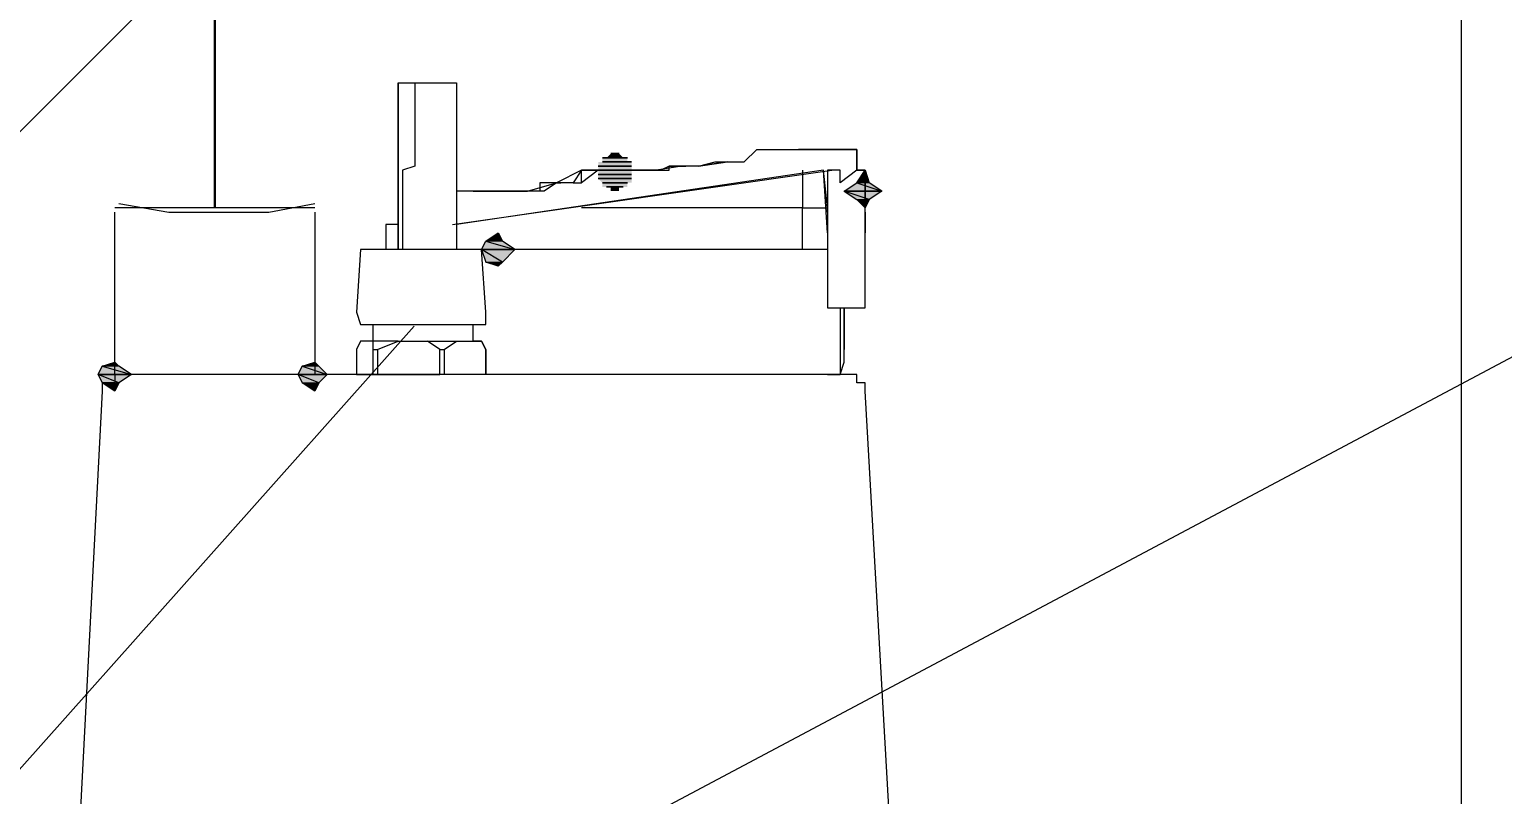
# Model space of a CAD drawing. Header units: millimetres. Extents: x -10178924 to 11692288, y -947381 to 58396.
# Drawn here: x -154228.3 to -153739.6, y -105156.6 to -104902.7 of the extents above; entities that cross this region are included whole.
import ezdxf
from ezdxf import colors
from ezdxf.entities.mleader import LeaderData, LeaderLine
from ezdxf.math import Vec2, Vec3

# ---------------------------------------------------------------- set-up
doc = ezdxf.new("R2010")
doc.units = ezdxf.units.MM
for name, color, linetype, lineweight in [('_0', 7, 'Continuous', 25), ('PDF _0', 7, 'Continuous', 9), ('К1н', 42, 'Continuous', 30)]:
    doc.layers.add(name, color=color, linetype=linetype, lineweight=lineweight)
doc.styles.add('ТЕКСТ', font='arial.ttf', dxfattribs={"height": 200})

# ---------------------------------------------------------------- blocks, each defined once
blk = doc.blocks.new('_None')

msp = doc.modelspace()

# ---------------------------------------------------------------- linework, layer by layer
at = {"layer": 'PDF _0', "lineweight": 0}
for points in [[(-154632.07, -106070.43), (-153753.27, -105191.63), (-153753.27, -104458.29), (-154632.07, -105337.09), (-154632.07, -106070.43)], [(-154106.01, -104920.39), (-154106.01, -104928.69), (-154106.01, -104934.22), (-154106.01, -104939.76), (-154106.01, -104948.05), (-154106.01, -104949.44), (-154106.01, -104956.35), (-154106.01, -104961.88), (-154106.01, -104970.18), (-154106.01, -104975.71), (-154106.01, -104920.39), (-154086.65, -104920.39), (-154086.65, -104975.71)], [(-154100.48, -104920.39), (-154100.48, -104925.92), (-154100.48, -104932.84), (-154100.48, -104935.61), (-154100.48, -104942.52), (-154100.48, -104948.05), (-154104.62, -104949.44), (-154104.62, -104956.35), (-154104.62, -104961.88), (-154104.62, -104970.18), (-154104.62, -104975.71)], [(-153996.75, -104946.67), (-153991.21, -104946.67), (-153987.06, -104942.52), (-153978.77, -104942.52), (-153973.23, -104942.52)], [(-153964.94, -104942.52), (-153963.55, -104942.52), (-153964.94, -104942.52), (-153963.55, -104942.52)], [(-153959.4, -104942.52), (-153963.55, -104942.52), (-153959.4, -104942.52)], [(-154029.94, -104945.29), (-154038.24, -104945.29), (-154029.94, -104945.29)], [(-154028.56, -104946.67), (-154038.24, -104946.67), (-154028.56, -104946.67)], [(-154031.32, -104945.29), (-154036.85, -104945.29), (-154031.32, -104945.29)], [(-154029.94, -104945.29), (-154036.85, -104945.29), (-154029.94, -104945.29)], [(-154032.71, -104943.9), (-154035.47, -104943.9), (-154032.71, -104943.9)], [(-154032.71, -104943.9), (-154035.47, -104943.9), (-154032.71, -104943.9)], [(-154088.03, -104967.42), (-153962.17, -104949.44)], [(-153971.85, -104975.71), (-153971.85, -104972.95), (-153971.85, -104970.18), (-153971.85, -104967.42), (-153971.85, -104963.27), (-153971.85, -104961.88), (-153967.7, -104961.88), (-153964.94, -104961.88), (-153963.55, -104961.88), (-153964.94, -104949.44), (-154086.65, -104967.42)], [(-154034.09, -104949.44), (-154038.24, -104949.44), (-154039.62, -104949.44), (-154045.15, -104953.59), (-154045.15, -104949.44), (-154038.24, -104949.44), (-154039.62, -104949.44), (-154045.15, -104949.44), (-154047.92, -104953.59), (-154045.15, -104953.59), (-154045.15, -104949.44), (-154053.45, -104953.59), (-154057.6, -104956.35), (-154058.98, -104956.35), (-154063.13, -104956.35), (-154065.9, -104956.35), (-154067.28, -104956.35), (-154071.43, -104956.35), (-154067.28, -104956.35)], [(-153971.85, -104949.44), (-153971.85, -104961.88), (-153973.23, -104961.88), (-153977.38, -104961.88), (-153978.77, -104961.88), (-153982.92, -104961.88), (-153985.68, -104961.88), (-153987.06, -104961.88), (-153991.21, -104961.88), (-153992.6, -104961.88), (-153996.75, -104961.88), (-153998.13, -104961.88), (-154000.9, -104961.88), (-154005.04, -104961.88), (-154006.43, -104961.88), (-154010.58, -104961.88), (-154011.96, -104961.88), (-154016.11, -104961.88), (-154018.88, -104961.88), (-154020.26, -104961.88), (-154024.41, -104961.88), (-154025.79, -104961.88), (-154032.71, -104961.88), (-154034.09, -104961.88), (-154038.24, -104961.88), (-154039.62, -104961.88), (-154045.15, -104961.88)], [(-154028.56, -104948.05), (-154039.62, -104948.05), (-154028.56, -104948.05)], [(-154028.56, -104949.44), (-154039.62, -104949.44), (-154028.56, -104949.44)], [(-154028.56, -104949.44), (-154039.62, -104949.44), (-154028.56, -104949.44)], [(-154028.56, -104950.82), (-154039.62, -104950.82), (-154028.56, -104950.82)], [(-154028.56, -104952.2), (-154039.62, -104952.2), (-154028.56, -104952.2)], [(-154028.56, -104952.2), (-154039.62, -104952.2), (-154028.56, -104952.2)], [(-154034.09, -104949.44), (-154029.94, -104949.44), (-154034.09, -104949.44)], [(-154011.96, -104948.05), (-154016.11, -104948.05), (-154018.88, -104949.44), (-154020.26, -104949.44), (-154018.88, -104949.44), (-154016.11, -104949.44), (-154016.11, -104948.05), (-154011.96, -104948.05), (-154010.58, -104948.05), (-154011.96, -104948.05), (-154020.26, -104949.44), (-154024.41, -104949.44), (-154025.79, -104949.44)], [(-154006.43, -104948.05), (-154010.58, -104948.05)], [(-153963.55, -104970.18), (-153964.94, -104949.44)], [(-153951.11, -104963.27), (-153951.11, -104961.88), (-153951.11, -104959.12), (-153951.11, -104956.35), (-153951.11, -104959.12), (-153951.11, -104949.44), (-153953.87, -104949.44), (-153959.4, -104953.59), (-153959.4, -104949.44), (-153963.55, -104949.44), (-153963.55, -104970.18), (-153963.55, -104995.08), (-153953.87, -104995.08), (-153951.11, -104995.08), (-153951.11, -104989.55), (-153951.11, -104982.63), (-153951.11, -104975.71), (-153951.11, -104970.18), (-153951.11, -104967.42), (-153951.11, -104963.27), (-153951.11, -104970.18)], [(-154078.35, -104956.35), (-154081.11, -104956.35), (-154086.65, -104956.35)], [(-154081.11, -104956.35), (-154071.43, -104956.35), (-154072.81, -104956.35), (-154071.43, -104956.35), (-154063.13, -104956.35), (-154065.9, -104956.35)], [(-154063.13, -104956.35), (-154053.45, -104953.59), (-154057.6, -104953.59), (-154058.98, -104953.59), (-154058.98, -104956.35)], [(-154047.92, -104953.59), (-154052.07, -104953.59), (-154053.45, -104953.59), (-154052.07, -104953.59)], [(-154029.94, -104953.59), (-154038.24, -104953.59), (-154029.94, -104953.59)], [(-154031.32, -104954.97), (-154036.85, -104954.97), (-154031.32, -104954.97)], [(-154133.67, -104961.88), (-154200.06, -104961.88)], [(-154198.67, -104960.5), (-154182.08, -104963.27), (-154165.48, -104963.27), (-154148.88, -104963.27), (-154133.67, -104960.5)], [(-153963.55, -104963.27), (-153963.55, -104961.88), (-153963.55, -104959.12)], [(-154133.67, -104963.27), (-154133.67, -105017.21), (-154200.06, -105017.21), (-154200.06, -104963.27)], [(-154106.01, -104967.42), (-154110.16, -104967.42), (-154110.16, -104970.18), (-154110.16, -104975.71)], [(-153963.55, -104975.71), (-153964.94, -104975.71), (-153967.7, -104975.71), (-153971.85, -104975.71), (-153973.23, -104975.71), (-153977.38, -104975.71), (-153978.77, -104975.71), (-153982.92, -104975.71), (-153985.68, -104975.71), (-153987.06, -104975.71), (-153991.21, -104975.71), (-153992.6, -104975.71), (-153996.75, -104975.71), (-153998.13, -104975.71), (-154000.9, -104975.71), (-154005.04, -104975.71), (-154006.43, -104975.71), (-154010.58, -104975.71), (-154011.96, -104975.71), (-154016.11, -104975.71), (-154018.88, -104975.71), (-154020.26, -104975.71), (-154024.41, -104975.71), (-154025.79, -104975.71), (-154032.71, -104975.71), (-154034.09, -104975.71), (-154038.24, -104975.71), (-154039.62, -104975.71), (-154045.15, -104975.71), (-154047.92, -104975.71), (-154052.07, -104975.71), (-154053.45, -104975.71), (-154058.98, -104975.71), (-154063.13, -104975.71), (-154065.9, -104975.71), (-154067.28, -104975.71), (-154072.81, -104975.71), (-154076.96, -104975.71), (-154078.35, -104975.71)], [(-154067.28, -104975.71), (-154071.43, -104975.71)], [(-153991.21, -104975.71), (-153992.6, -104975.71), (-153996.75, -104975.71)], [(-153959.4, -104995.08), (-153959.4, -105013.06), (-153959.4, -105017.21), (-153963.55, -105017.21), (-153973.23, -105017.21)], [(-153963.55, -105017.21), (-153959.4, -105017.21), (-153958.02, -105013.06), (-153958.02, -104995.08), (-153958.02, -105008.91)], [(-154114.31, -105008.91), (-154114.31, -105006.14), (-154114.31, -105000.61)], [(-154106.01, -105006.14), (-154078.35, -105006.14), (-154076.96, -105008.91), (-154076.96, -105017.21), (-154076.96, -105008.91), (-154078.35, -105006.14), (-154081.11, -105006.14), (-154081.11, -105000.61)], [(-154106.01, -105017.21), (-154112.92, -105017.21), (-154114.31, -105017.21), (-154114.31, -105008.91), (-154112.92, -105008.91), (-154106.01, -105006.14), (-154118.46, -105006.14), (-154119.84, -105008.91), (-154119.84, -105017.21), (-154118.46, -105017.21), (-154092.18, -105017.21), (-154092.18, -105008.91), (-154090.79, -105008.91), (-154086.65, -105006.14)], [(-154092.18, -105008.91), (-154096.33, -105006.14)], [(-154112.92, -105008.91), (-154112.92, -105017.21)], [(-154090.79, -105008.91), (-154090.79, -105017.21)], [(-153934.51, -105314.56), (-153951.11, -105022.74), (-153951.11, -105019.97), (-153953.87, -105019.97), (-153953.87, -105017.21), (-154200.06, -105017.21), (-154200.06, -105019.97), (-154204.2, -105019.97), (-154204.2, -105022.74), (-154219.42, -105314.56)], [(-154076.96, -105017.21), (-154078.35, -105017.21), (-154100.48, -105017.21)], [(-154086.65, -105017.21), (-154090.79, -105017.21), (-154092.18, -105017.21), (-154096.33, -105017.21)]]:
    msp.add_lwpolyline(points, dxfattribs=at)
for points in [[(-153971.85, -104942.52), (-153973.23, -104942.52), (-153971.85, -104942.52), (-153967.7, -104942.52), (-153964.94, -104942.52), (-153967.7, -104942.52)], [(-153953.87, -104946.67), (-153953.87, -104942.52), (-153958.02, -104942.52), (-153959.4, -104942.52), (-153958.02, -104942.52), (-153953.87, -104942.52), (-153953.87, -104946.67), (-153953.87, -104948.05), (-153953.87, -104949.44), (-153951.11, -104949.44), (-153953.87, -104949.44), (-153953.87, -104948.05)], [(-154006.43, -104948.05), (-153996.75, -104946.67), (-154006.43, -104948.05), (-154000.9, -104946.67), (-153998.13, -104946.67), (-153996.75, -104946.67)], [(-154029.94, -104949.44), (-154020.26, -104949.44), (-154024.41, -104949.44), (-154025.79, -104949.44)], [(-153951.11, -104949.44), (-153949.72, -104953.59), (-153953.87, -104953.59)], [(-153951.11, -104953.59), (-153951.11, -104949.44), (-153951.11, -104953.59), (-153951.11, -104956.35)], [(-154078.35, -104956.35), (-154076.96, -104956.35), (-154072.81, -104956.35), (-154076.96, -104956.35)], [(-153953.87, -104953.59), (-153945.57, -104956.35), (-153958.02, -104956.35)], [(-153958.02, -104956.35), (-153953.87, -104959.12), (-153949.72, -104959.12)], [(-153958.02, -104956.35), (-153945.57, -104956.35), (-153949.72, -104959.12)], [(-153949.72, -104953.59), (-153953.87, -104953.59), (-153945.57, -104956.35)], [(-153953.87, -104959.12), (-153949.72, -104959.12), (-153951.11, -104961.88)], [(-154072.81, -104970.18), (-154071.43, -104972.95), (-154076.96, -104972.95)], [(-154076.96, -105000.61), (-154076.96, -104996.46), (-154078.35, -104975.71), (-154081.11, -104975.71), (-154114.31, -104975.71), (-154118.46, -104975.71), (-154119.84, -104996.46), (-154118.46, -105000.61), (-154106.01, -105000.61)], [(-154076.96, -104972.95), (-154067.28, -104975.71), (-154078.35, -104975.71)], [(-154078.35, -104975.71), (-154076.96, -104979.86), (-154071.43, -104979.86)], [(-154078.35, -104975.71), (-154067.28, -104975.71), (-154071.43, -104979.86)], [(-154071.43, -104972.95), (-154076.96, -104972.95), (-154067.28, -104975.71)], [(-154076.96, -104979.86), (-154071.43, -104979.86), (-154072.81, -104981.25)], [(-154204.2, -105014.44), (-154194.52, -105017.21), (-154205.59, -105017.21)], [(-154200.06, -105013.06), (-154198.67, -105014.44), (-154204.2, -105014.44)], [(-154198.67, -105014.44), (-154204.2, -105014.44), (-154194.52, -105017.21)], [(-154137.82, -105014.44), (-154129.52, -105017.21), (-154139.2, -105017.21)], [(-154133.67, -105013.06), (-154132.29, -105014.44), (-154137.82, -105014.44)], [(-154132.29, -105014.44), (-154137.82, -105014.44), (-154129.52, -105017.21)], [(-154205.59, -105017.21), (-154204.2, -105019.97), (-154198.67, -105019.97)], [(-154205.59, -105017.21), (-154194.52, -105017.21), (-154198.67, -105019.97)], [(-154204.2, -105019.97), (-154198.67, -105019.97), (-154200.06, -105022.74)], [(-154139.2, -105017.21), (-154137.82, -105019.97), (-154132.29, -105019.97)], [(-154139.2, -105017.21), (-154129.52, -105017.21), (-154132.29, -105019.97)], [(-154137.82, -105019.97), (-154132.29, -105019.97), (-154133.67, -105022.74)]]:
    msp.add_lwpolyline(points, close=True, dxfattribs=at)
at = {"layer": 'PDF _0', "transparency": 33554559}
for points in [[(-154038.24, -104946.67), (-154028.56, -104946.67), (-154039.62, -104946.67)], [(-154028.56, -104946.67), (-154039.62, -104946.67), (-154028.56, -104948.05)], [(-154039.62, -104946.67), (-154028.56, -104948.05), (-154039.62, -104948.05)], [(-154036.85, -104945.29), (-154029.94, -104945.29), (-154038.24, -104945.29)], [(-154038.24, -104945.29), (-154029.94, -104945.29), (-154029.94, -104945.29)], [(-154029.94, -104945.29), (-154038.24, -104945.29), (-154029.94, -104946.67)], [(-154038.24, -104945.29), (-154029.94, -104946.67), (-154038.24, -104946.67)], [(-154028.56, -104946.67), (-154028.56, -104946.67), (-154038.24, -104946.67)], [(-154028.56, -104946.67), (-154038.24, -104946.67), (-154029.94, -104946.67)], [(-154035.47, -104943.9), (-154031.32, -104945.29), (-154036.85, -104945.29)], [(-154036.85, -104945.29), (-154031.32, -104945.29), (-154031.32, -104945.29)], [(-154029.94, -104945.29), (-154029.94, -104945.29), (-154036.85, -104945.29)], [(-154029.94, -104945.29), (-154036.85, -104945.29), (-154031.32, -104945.29)], [(-154034.09, -104943.9), (-154032.71, -104943.9), (-154035.47, -104943.9)], [(-154035.47, -104943.9), (-154032.71, -104943.9), (-154032.71, -104943.9)], [(-154032.71, -104943.9), (-154032.71, -104943.9), (-154035.47, -104943.9)], [(-154032.71, -104943.9), (-154035.47, -104943.9), (-154031.32, -104945.29)], [(-154039.62, -104948.05), (-154028.56, -104948.05), (-154028.56, -104948.05)], [(-154028.56, -104948.05), (-154039.62, -104948.05), (-154028.56, -104949.44)], [(-154039.62, -104948.05), (-154028.56, -104949.44), (-154039.62, -104949.44)], [(-154039.62, -104949.44), (-154028.56, -104949.44), (-154028.56, -104949.44)], [(-154028.56, -104949.44), (-154028.56, -104949.44), (-154039.62, -104949.44)], [(-154028.56, -104949.44), (-154039.62, -104949.44), (-154028.56, -104950.82)], [(-154039.62, -104949.44), (-154028.56, -104950.82), (-154039.62, -104950.82)], [(-154039.62, -104950.82), (-154028.56, -104950.82), (-154028.56, -104950.82)], [(-154028.56, -104950.82), (-154039.62, -104950.82), (-154028.56, -104952.2)], [(-154039.62, -104950.82), (-154028.56, -104952.2), (-154039.62, -104952.2)], [(-154039.62, -104952.2), (-154028.56, -104952.2), (-154028.56, -104952.2)], [(-154028.56, -104952.2), (-154028.56, -104952.2), (-154039.62, -104952.2)], [(-154028.56, -104952.2), (-154039.62, -104952.2), (-154028.56, -104953.59)], [(-154039.62, -104952.2), (-154028.56, -104953.59), (-154038.24, -104953.59)], [(-153951.11, -104949.44), (-153949.72, -104953.59), (-153953.87, -104953.59)], [(-154038.24, -104953.59), (-154029.94, -104953.59), (-154029.94, -104953.59)], [(-154029.94, -104953.59), (-154029.94, -104953.59), (-154038.24, -104953.59)], [(-154029.94, -104953.59), (-154038.24, -104953.59), (-154028.56, -104953.59)], [(-154029.94, -104953.59), (-154038.24, -104953.59), (-154029.94, -104954.97)], [(-154038.24, -104953.59), (-154029.94, -104954.97), (-154038.24, -104954.97)], [(-154029.94, -104954.97), (-154038.24, -104954.97), (-154036.85, -104954.97)], [(-154038.24, -104954.97), (-154029.94, -104954.97), (-154029.94, -104954.97)], [(-154036.85, -104954.97), (-154031.32, -104954.97), (-154031.32, -104954.97)], [(-154031.32, -104954.97), (-154031.32, -104954.97), (-154036.85, -104954.97)], [(-154031.32, -104954.97), (-154036.85, -104954.97), (-154029.94, -104954.97)], [(-154031.32, -104954.97), (-154036.85, -104954.97), (-154032.71, -104954.97)], [(-154036.85, -104954.97), (-154032.71, -104954.97), (-154035.47, -104954.97)], [(-154032.71, -104954.97), (-154035.47, -104954.97), (-154032.71, -104956.35)], [(-154035.47, -104954.97), (-154032.71, -104956.35), (-154035.47, -104956.35)], [(-154032.71, -104956.35), (-154035.47, -104956.35), (-154034.09, -104956.35)], [(-154035.47, -104956.35), (-154032.71, -104956.35), (-154032.71, -104956.35)], [(-154032.71, -104956.35), (-154032.71, -104956.35), (-154035.47, -104956.35)], [(-153953.87, -104953.59), (-153945.57, -104956.35), (-153958.02, -104956.35)], [(-153958.02, -104956.35), (-153949.72, -104959.12), (-153953.87, -104959.12)], [(-153958.02, -104956.35), (-153945.57, -104956.35), (-153949.72, -104959.12)], [(-153949.72, -104953.59), (-153953.87, -104953.59), (-153945.57, -104956.35)], [(-153949.72, -104959.12), (-153953.87, -104959.12), (-153951.11, -104961.88)], [(-154072.81, -104970.18), (-154071.43, -104972.95), (-154076.96, -104972.95)], [(-154076.96, -104972.95), (-154067.28, -104975.71), (-154078.35, -104975.71)], [(-154078.35, -104975.71), (-154071.43, -104979.86), (-154076.96, -104979.86)], [(-154078.35, -104975.71), (-154067.28, -104975.71), (-154071.43, -104979.86)], [(-154071.43, -104972.95), (-154076.96, -104972.95), (-154067.28, -104975.71)], [(-154071.43, -104979.86), (-154076.96, -104979.86), (-154072.81, -104981.25)], [(-154204.2, -105014.44), (-154194.52, -105017.21), (-154205.59, -105017.21)], [(-154200.06, -105013.06), (-154198.67, -105014.44), (-154204.2, -105014.44)], [(-154198.67, -105014.44), (-154204.2, -105014.44), (-154194.52, -105017.21)], [(-154137.82, -105014.44), (-154129.52, -105017.21), (-154139.2, -105017.21)], [(-154133.67, -105013.06), (-154132.29, -105014.44), (-154137.82, -105014.44)], [(-154132.29, -105014.44), (-154137.82, -105014.44), (-154129.52, -105017.21)], [(-154205.59, -105017.21), (-154198.67, -105019.97), (-154204.2, -105019.97)], [(-154205.59, -105017.21), (-154194.52, -105017.21), (-154198.67, -105019.97)], [(-154198.67, -105019.97), (-154204.2, -105019.97), (-154200.06, -105022.74)], [(-154139.2, -105017.21), (-154132.29, -105019.97), (-154137.82, -105019.97)], [(-154139.2, -105017.21), (-154129.52, -105017.21), (-154132.29, -105019.97)], [(-154132.29, -105019.97), (-154137.82, -105019.97), (-154133.67, -105022.74)]]:
    msp.add_solid(points, dxfattribs=at)
at = {"layer": 'К1н'}
msp.add_lwpolyline([(-154166.86, -104961.88), (-154166.86, -104748.89)], dxfattribs=at)

# ---------------------------------------------------------------- leaders
at = {"layer": '_0'}
ml = msp.add_multileader_mtext('Standard', dxfattribs=at)
ml.set_content('\\A1;{\\fISOCPEUR|b0|i0|c204|p34;Приямок \\fISOCPEUR|b0|i0|c0|p34;1000\\fISOCPEUR|b0|i0|c204|p34;х\\fISOCPEUR|b0|i0|c0|p34;1000\\fISOCPEUR|b0|i0|c204|p34;х\\fISOCPEUR|b0|i0|c0|p34;800(h)\\fISOCPEUR|b0|i0|c204|p34; Уточнить в томе ТМ\\fISOCPEUR|b0|i0|c0|p34;\\P\\fISOCPEUR|b0|i0|c204|p34;с насосом дренажным \\A0; \\H0.91667x;ГНОМ 10-10Г\\A1;\\H1.09091x; \\PN=1,1 кВт\\fISOCPEUR|b0|i0|c0|p34;  (1 \\fISOCPEUR|b0|i0|c204|p34;раб\\fISOCPEUR|b0|i0|c0|p34;. 1 \\fISOCPEUR|b0|i0|c204|p34;рез\\fISOCPEUR|b0|i0|c0|p34;.)}', color=256, style='ТЕКСТ')
ml.set_leader_properties(lineweight=13)
ml.set_arrow_properties(name='NONE')
ml.build(insert=Vec2(0, 0))
ml.multileader.update_dxf_attribs({"text_left_attachment_type": 6, "text_right_attachment_type": 6, "dogleg_length": 100, "arrow_head_size": 600, "scale": 100})
ctx = ml.context
ctx.base_point, ctx.scale, ctx.char_height, ctx.arrow_head_size, ctx.landing_gap_size, ctx.plane_origin = Vec3(-150344.56, -103313.99), 100, 250, 600, 0.18, Vec3(-133276.55, 7511.89)
ctx.left_attachment, ctx.right_attachment, ctx.text_align_type = 6, 6, 1
notes = []
notes.append((ctx, [(0, (1, 1, 0), (-150544.56, -103313.99), (1, 0), 200, [(1, [(-154100.66, -105001.17), (-154445.53, -105388.32)], 0, [])])]))
ctx.mtext.insert, ctx.mtext.alignment, ctx.mtext.flow_direction = Vec3(-146631.88, -102988.99), 2, 5
for ctx, leaders in notes:
    for number, flags, end, landing, length, lines in leaders:
        leader = LeaderData()
        leader.index, (leader.has_last_leader_line, leader.has_dogleg_vector, leader.attachment_direction) = number, flags
        leader.last_leader_point, leader.dogleg_vector, leader.dogleg_length = Vec3(end), Vec3(landing), length
        for number, points, colour, breaks in lines:
            line = LeaderLine()
            line.index, line.vertices, line.color, line.breaks = number, Vec3.list(points), colors.encode_raw_color(colour), breaks
            leader.lines.append(line)
        ctx.leaders.append(leader)

doc.saveas('drawing.dxf')
